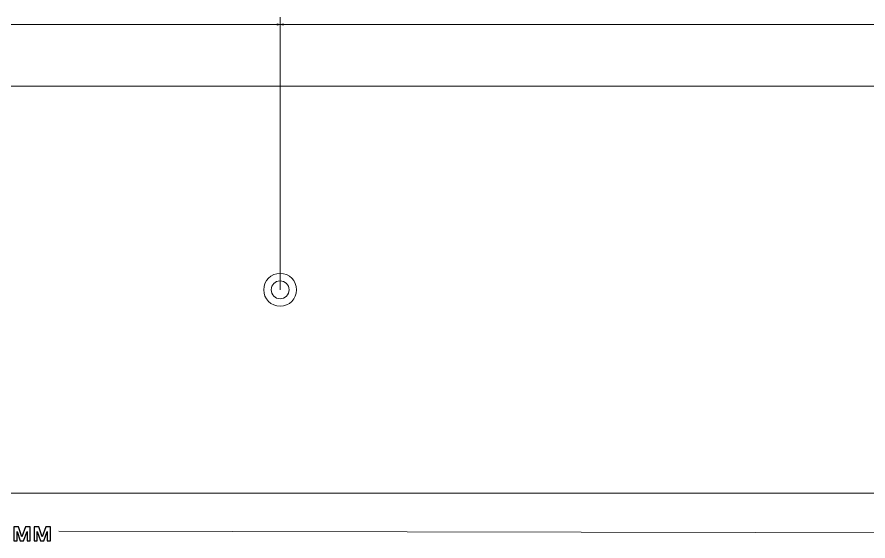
# Model space of a CAD drawing. Header units: centimetres. Extents: x -84 to 84, y -59 to 59.
# Drawn here: x -2.17 to 26.27, y 28.21 to 45.74 of the extents above; entities that cross this region are included whole.
import ezdxf

# ---------------------------------------------------------------- set-up
doc = ezdxf.new("R2010")
doc.units = ezdxf.units.CM
doc.header["$MEASUREMENT"] = 0
doc.layers.add('layer 1', color=7, linetype='Continuous')

msp = doc.modelspace()

# ---------------------------------------------------------------- linework, layer by layer
at = {"layer": 'layer 1', "color": 155, "lineweight": 9}
for points in [[(6.5207, 45.51393), (6.5207, 45.51393), (6.6223, 45.48671), (6.6223, 45.48671), (6.6223, 45.48671), (6.6223, 45.48671), (6.5207, 45.45948), (6.5207, 45.45948), (6.5207, 45.45948), (6.5207, 45.45948), (6.5207, 45.51393), (6.5207, 45.51393)], [(6.72389, 45.51393), (6.72389, 45.51393), (6.6223, 45.48671), (6.6223, 45.48671), (6.6223, 45.48671), (6.6223, 45.48671), (6.72389, 45.45948), (6.72389, 45.45948), (6.72389, 45.45948), (6.72389, 45.45948), (6.72389, 45.51393), (6.72389, 45.51393)]]:
    msp.add_open_spline(points, degree=3, knots=[0, 0, 0, 0, 0.25, 0.25, 0.25, 0.25, 0.5, 0.5, 0.5, 0.5, 1, 1, 1, 1], dxfattribs=at)
for points in [[(6.6223, 36.61422), (6.6223, 36.61422), (6.6223, 45.73671), (6.6223, 45.73671)], [(6.6223, 36.61422), (6.6223, 36.61422), (6.6223, 45.73671), (6.6223, 45.73671)], [(6.6223, 45.48671), (6.6223, 45.48671), (-16.3777, 45.48671), (-16.3777, 45.48671)], [(29.6223, 45.48671), (29.6223, 45.48671), (6.6223, 45.48671), (6.6223, 45.48671)], [(-0.77322, 28.53653), (-0.77322, 28.53653), (51.61489, 28.44085), (51.61489, 28.44085)]]:
    msp.add_open_spline(points, degree=3, dxfattribs=at)
at = {"layer": 'layer 1', "color": 254, "lineweight": 20}
msp.add_open_spline([(-54.95849, 43.41885), (-54.95849, 43.41885), (50.96113, 43.41885), (50.96113, 43.41885), (50.96113, 43.41885), (51.67024, 43.41885), (51.62215, 43.2975), (51.62143, 42.78168), (51.62143, 42.78168), (51.62143, 42.78168), (51.62143, 36.61422), (51.62143, 36.61422), (51.62143, 36.61422), (51.62143, 36.61422), (51.62143, 30.44676), (51.62143, 30.44676), (51.62143, 30.44676), (51.62215, 29.93094), (51.67024, 29.80959), (50.96113, 29.80959), (50.96113, 29.80959), (50.96113, 29.80959), (-54.95849, 29.80959), (-54.95849, 29.80959), (-54.95849, 29.80959), (-55.07312, 29.80959), (-55.07723, 29.80932), (-55.18469, 29.87233), (-55.18469, 29.87233), (-55.88335, 30.282), (-56.58204, 30.69178), (-57.2807, 31.1015), (-57.2807, 31.1015), (-57.39009, 31.1656), (-57.37765, 31.12382), (-57.37765, 31.30366), (-57.37765, 31.30366), (-57.37765, 31.78288), (-57.37765, 33.68502), (-57.37765, 34.16421), (-57.37765, 34.16421), (-57.37765, 34.16421), (-42.37765, 34.16421), (-42.37765, 34.16421), (-42.37765, 34.16421), (-42.37765, 34.16421), (-42.37765, 39.06423), (-42.37765, 39.06423), (-42.37765, 39.06423), (-42.37765, 39.06423), (-57.37765, 39.06423), (-57.37765, 39.06423), (-57.37765, 39.06423), (-57.37765, 39.54342), (-57.37765, 41.44556), (-57.37765, 41.92478), (-57.37765, 41.92478), (-57.37765, 42.10462), (-57.39009, 42.06284), (-57.2807, 42.12694), (-57.2807, 42.12694), (-56.58204, 42.53666), (-55.88335, 42.94644), (-55.18469, 43.35611), (-55.18469, 43.35611), (-55.07723, 43.41912), (-55.07312, 43.41885), (-54.95849, 43.41885)], degree=3, knots=[0, 0, 0, 0, 0.05555556, 0.05555556, 0.05555556, 0.05555556, 0.11111111, 0.11111111, 0.11111111, 0.11111111, 0.16666667, 0.16666667, 0.16666667, 0.16666667, 0.22222222, 0.22222222, 0.22222222, 0.22222222, 0.27777778, 0.27777778, 0.27777778, 0.27777778, 0.33333333, 0.33333333, 0.33333333, 0.33333333, 0.38888889, 0.38888889, 0.38888889, 0.38888889, 0.44444444, 0.44444444, 0.44444444, 0.44444444, 0.5, 0.5, 0.5, 0.5, 0.55555556, 0.55555556, 0.55555556, 0.55555556, 0.61111111, 0.61111111, 0.61111111, 0.61111111, 0.66666667, 0.66666667, 0.66666667, 0.66666667, 0.72222222, 0.72222222, 0.72222222, 0.72222222, 0.77777778, 0.77777778, 0.77777778, 0.77777778, 0.83333333, 0.83333333, 0.83333333, 0.83333333, 0.88888889, 0.88888889, 0.88888889, 0.88888889, 1, 1, 1, 1], dxfattribs=at)
at = {"layer": 'layer 1', "color": 9, "lineweight": 20}
msp.add_open_spline([(6.6223, 37.16422), (6.92606, 37.16422), (7.1723, 36.91798), (7.1723, 36.61422), (7.1723, 36.61422), (7.1723, 36.31046), (6.92606, 36.06422), (6.6223, 36.06422), (6.6223, 36.06422), (6.31854, 36.06422), (6.0723, 36.31046), (6.0723, 36.61422), (6.0723, 36.61422), (6.0723, 36.91798), (6.31854, 37.16422), (6.6223, 37.16422)], degree=3, knots=[0, 0, 0, 0, 0.2, 0.2, 0.2, 0.2, 0.4, 0.4, 0.4, 0.4, 0.6, 0.6, 0.6, 0.6, 1, 1, 1, 1], dxfattribs=at)
at = {"layer": 'layer 1', "color": 7, "lineweight": 20}
msp.add_open_spline([(6.6223, 36.91422), (6.78799, 36.91422), (6.9223, 36.77991), (6.9223, 36.61422), (6.9223, 36.61422), (6.9223, 36.44853), (6.78799, 36.31422), (6.6223, 36.31422), (6.6223, 36.31422), (6.45661, 36.31422), (6.3223, 36.44853), (6.3223, 36.61422), (6.3223, 36.61422), (6.3223, 36.77991), (6.45661, 36.91422), (6.6223, 36.91422)], degree=3, knots=[0, 0, 0, 0, 0.2, 0.2, 0.2, 0.2, 0.4, 0.4, 0.4, 0.4, 0.6, 0.6, 0.6, 0.6, 1, 1, 1, 1], dxfattribs=at)
at = {"layer": 'layer 1', "color": 155}
for points in [[(-2.27995, 28.68944), (-2.27995, 28.68944), (-2.12311, 28.68944), (-2.12311, 28.68944), (-2.12311, 28.68944), (-2.12311, 28.68944), (-2.00616, 28.35771), (-2.00616, 28.35771), (-2.00616, 28.35771), (-2.00616, 28.35771), (-1.88723, 28.68944), (-1.88723, 28.68944), (-1.88723, 28.68944), (-1.88723, 28.68944), (-1.73145, 28.68944), (-1.73145, 28.68944), (-1.73145, 28.68944), (-1.73145, 28.68944), (-1.73145, 28.2134), (-1.73145, 28.2134), (-1.73145, 28.2134), (-1.73145, 28.2134), (-1.83877, 28.2134), (-1.83877, 28.2134), (-1.83877, 28.2134), (-1.83877, 28.2134), (-1.83877, 28.52678), (-1.83877, 28.52678), (-1.83877, 28.52678), (-1.83877, 28.52678), (-1.95403, 28.2134), (-1.95403, 28.2134), (-1.95403, 28.2134), (-1.95403, 28.2134), (-2.06211, 28.2134), (-2.06211, 28.2134), (-2.06211, 28.2134), (-2.06211, 28.2134), (-2.17264, 28.52678), (-2.17264, 28.52678), (-2.17264, 28.52678), (-2.17264, 28.52678), (-2.17264, 28.2134), (-2.17264, 28.2134), (-2.17264, 28.2134), (-2.17264, 28.2134), (-2.27995, 28.2134), (-2.27995, 28.2134), (-2.27995, 28.2134), (-2.27995, 28.2134), (-2.27995, 28.68944), (-2.27995, 28.68944)], [(-1.60151, 28.68944), (-1.60151, 28.68944), (-1.44467, 28.68944), (-1.44467, 28.68944), (-1.44467, 28.68944), (-1.44467, 28.68944), (-1.32772, 28.35771), (-1.32772, 28.35771), (-1.32772, 28.35771), (-1.32772, 28.35771), (-1.20879, 28.68944), (-1.20879, 28.68944), (-1.20879, 28.68944), (-1.20879, 28.68944), (-1.05301, 28.68944), (-1.05301, 28.68944), (-1.05301, 28.68944), (-1.05301, 28.68944), (-1.05301, 28.2134), (-1.05301, 28.2134), (-1.05301, 28.2134), (-1.05301, 28.2134), (-1.16033, 28.2134), (-1.16033, 28.2134), (-1.16033, 28.2134), (-1.16033, 28.2134), (-1.16033, 28.52678), (-1.16033, 28.52678), (-1.16033, 28.52678), (-1.16033, 28.52678), (-1.27559, 28.2134), (-1.27559, 28.2134), (-1.27559, 28.2134), (-1.27559, 28.2134), (-1.38367, 28.2134), (-1.38367, 28.2134), (-1.38367, 28.2134), (-1.38367, 28.2134), (-1.4942, 28.52678), (-1.4942, 28.52678), (-1.4942, 28.52678), (-1.4942, 28.52678), (-1.4942, 28.2134), (-1.4942, 28.2134), (-1.4942, 28.2134), (-1.4942, 28.2134), (-1.60151, 28.2134), (-1.60151, 28.2134), (-1.60151, 28.2134), (-1.60151, 28.2134), (-1.60151, 28.68944), (-1.60151, 28.68944)]]:
    msp.add_open_spline(points, degree=3, knots=[0, 0, 0, 0, 0.07142857, 0.07142857, 0.07142857, 0.07142857, 0.14285714, 0.14285714, 0.14285714, 0.14285714, 0.21428571, 0.21428571, 0.21428571, 0.21428571, 0.28571429, 0.28571429, 0.28571429, 0.28571429, 0.35714286, 0.35714286, 0.35714286, 0.35714286, 0.42857143, 0.42857143, 0.42857143, 0.42857143, 0.5, 0.5, 0.5, 0.5, 0.57142857, 0.57142857, 0.57142857, 0.57142857, 0.64285714, 0.64285714, 0.64285714, 0.64285714, 0.71428571, 0.71428571, 0.71428571, 0.71428571, 0.78571429, 0.78571429, 0.78571429, 0.78571429, 0.85714286, 0.85714286, 0.85714286, 0.85714286, 1, 1, 1, 1], dxfattribs=at)

doc.saveas('drawing.dxf')
